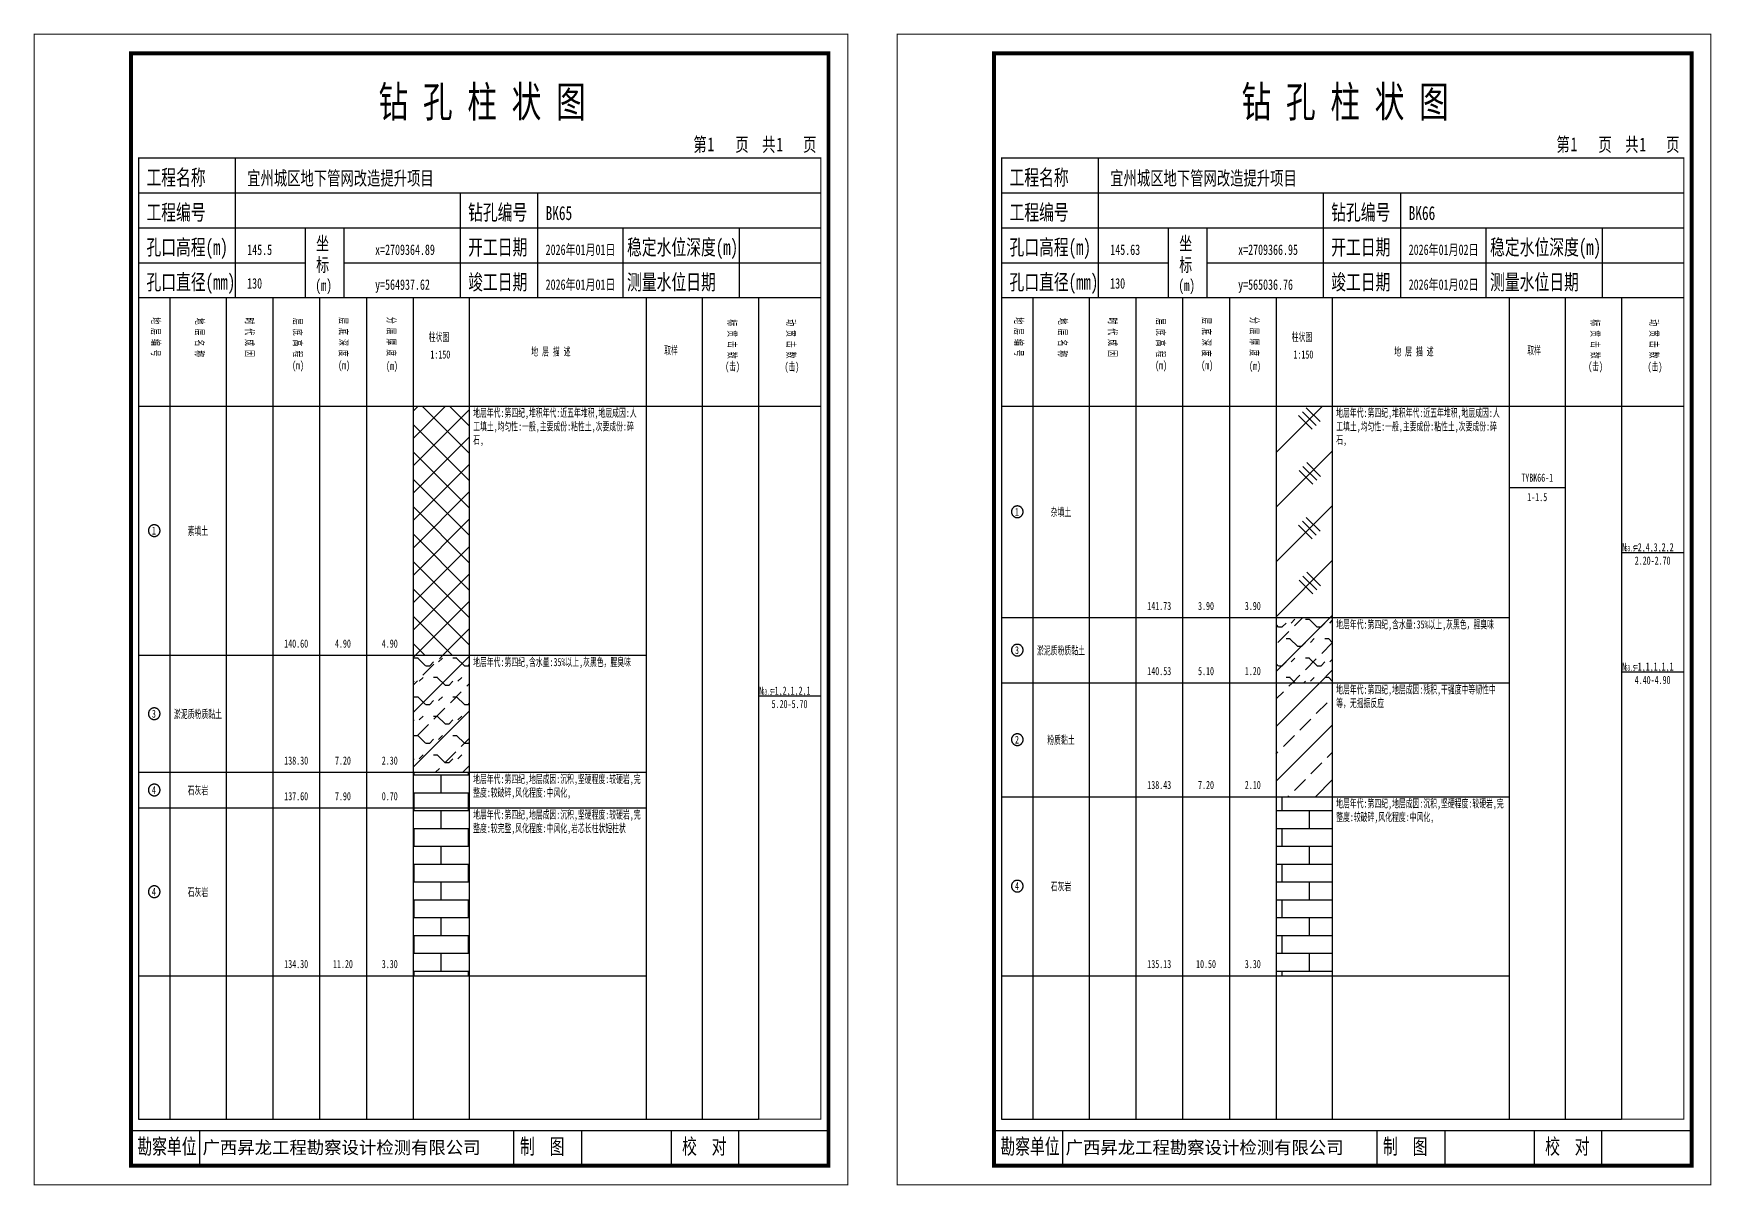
# Model space of a CAD drawing. Header units: millimetres. Extents: x 0 to 2711117, y 0 to 567555.
# Drawn here: x 17814.8 to 18247.7, y -0.1 to 297.1 of the extents above; entities that cross this region are included whole.
import ezdxf
from ezdxf.enums import TextEntityAlignment as Align

# ---------------------------------------------------------------- set-up
doc = ezdxf.new("R2010")
doc.units = ezdxf.units.MM
doc.layers.add('GICAD_POU_TEXTS', color=7, linetype='Continuous')
doc.layers.add('勘察点图例', color=7, linetype='Continuous')
doc.styles.add('HEAD_FONT', font='simfang.ttf', dxfattribs={"width": 0.6})
doc.styles.add('HEAD_FONT2', font='simfang.ttf', dxfattribs={"width": 0.6})
doc.styles.add('HT', font='simhei.ttf')
doc.styles.add('LZ_FONT', font='simfang.ttf', dxfattribs={"width": 0.7, "height": 8})
doc.styles.add('成果图图块', font='simfang.ttf', dxfattribs={"height": 2.5})
doc.styles.add('成果图表体', font='simfang.ttf', dxfattribs={"width": 0.6, "height": 2.1})
pattern_1 = [(45, (0, 0), (-7.071068, 7.071068), []), (45, (7.071, 0), (-7.071068, 7.071068), [4, -2]), (45, (-3, 0), (-4.999245, 4.999245), [1.41, -5.66]), (0, (-2, 1), (5, 5), [1, -9]), (315, (-1, 1), (9.999979, -2.12e-05), [2.828428, -4.24264]), (0, (1, -1), (5, 5), [1, -9]), (45, (2, -1), (-5, 5), [1.414214, -5.656854])]
pattern_2 = [(0, (0, 0), (0, 4.6), []), (90, (0, 0), (-7, 4.6), [4.6, -4.6])]

# ---------------------------------------------------------------- blocks, each defined once
blk = doc.blocks.new('BK65')
for p, q in [((52, 229), (52, 265)), ((27, 256), (203, 256)), ((110, 229), (110, 256)), ((130, 229), (130, 256)), ((27, 247), (203, 247)), ((70, 229), (70, 247)), ((80, 229), (80, 247)), ((152, 229), (152, 247)), ((182, 229), (182, 247)), ((27, 238), (70, 238)), ((80, 238), (203, 238)), ((27, 229), (35.05, 229)), ((35.05, 229), (35.05, 17)), ((35.05, 229), (49.53, 229)), ((49.53, 229), (49.53, 17)), ((49.53, 229), (61.6, 229)), ((61.6, 229), (61.6, 17)), ((61.6, 229), (73.68, 229)), ((73.68, 229), (73.68, 17)), ((73.68, 229), (85.75, 229)), ((85.75, 229), (85.75, 17)), ((85.75, 229), (97.82, 229)), ((97.82, 229), (97.82, 17)), ((97.82, 229), (112.3, 229)), ((112.3, 229), (112.3, 17)), ((112.3, 229), (157.93, 229)), ((157.93, 229), (157.93, 17)), ((157.93, 229), (172.42, 229)), ((172.42, 229), (172.42, 17)), ((172.42, 229), (186.9, 229)), ((186.9, 229), (186.9, 17)), ((186.9, 229), (203, 229)), ((27, 201), (203, 201)), ((27, 17), (35.05, 17)), ((35.05, 17), (49.53, 17)), ((42.74, 4.95), (42.74, 13.95)), ((42.74, 4.95), (42.74, 13.95)), ((49.53, 17), (61.6, 17)), ((61.6, 17), (73.68, 17)), ((73.68, 17), (85.75, 17)), ((85.75, 17), (97.82, 17)), ((97.82, 17), (112.3, 17)), ((112.3, 17), (157.93, 17)), ((123.83, 4.95), (123.83, 13.95)), ((141.38, 4.95), (141.38, 13.95)), ((157.93, 17), (172.42, 17)), ((164.48, 4.95), (164.48, 13.95)), ((172.42, 17), (186.9, 17)), ((181.84, 4.95), (181.84, 13.95)), ((181.84, 4.95), (181.84, 13.95))]:
    blk.add_line(p, q)
for points, const_width in [([(0, 0), (210, 0), (210, 297), (0, 297)], 0.25), ([(25, 5), (205, 5), (205, 292), (25, 292)], 1), ([(27, 265), (203, 265), (203, 17), (27, 17)], 0.3)]:
    blk.add_lwpolyline(points, close=True, dxfattribs=dict(const_width=const_width))
at = {"const_width": 0.3}
for points in [[(27, 229), (203, 229)], [(25, 14), (205, 14)]]:
    blk.add_lwpolyline(points, dxfattribs=at)
at = {"style": 'LZ_FONT', "width": 0.7}
for s, height, p in [('钻 孔 柱 状 图', 8, (88.9, 275.54)), ('第', 3.6, (170.12, 266.7)), ('1', 3.6, (173.78, 266.75)), ('页', 3.6, (180.96, 266.7)), ('共', 3.6, (187.88, 266.7)), ('1', 3.6, (191.54, 266.7)), ('页', 3.6, (198.44, 266.7)), ('工程名称', 4, (29, 258)), ('宜州城区地下管网改造提升项目', 3.6, (55, 258)), ('工程编号', 4, (29, 249)), ('钻孔编号', 4, (112, 249)), ('BK65', 3.6, (132, 249)), ('孔口高程(m)', 4, (29, 240)), ('145.5', 2.7, (55, 240)), ('坐', 3.5, (72.79, 241.24)), ('x=2709364.89', 2.7, (88, 240)), ('开工日期', 4, (112, 240)), ('2026年01月01日', 2.7, (132, 240)), ('稳定水位深度(m)', 4, (153, 240)), ('标', 3.5, (72.79, 235.7)), ('孔口直径(mm)', 4, (29, 231)), ('130', 2.7, (54.98, 231.31)), ('(m) ', 3, (72.59, 230.65)), ('竣工日期', 4, (112, 231)), ('2026年01月01日', 2.7, (132, 231)), ('测量水位日期', 4, (153, 231)), ('y=564937.62', 2.7, (88, 231)), ('勘察单位', 4, (26.65, 7.95)), ('制  图', 4, (125.4, 7.95)), ('校  对', 4, (167.22, 7.95))]:
    blk.add_text(s, height=height, dxfattribs=at).set_placement(p)
at = {"style": 'HT'}
blk.add_text('广西昇龙工程勘察设计检测有限公司', height=3.2865, dxfattribs=at).set_placement((43.48, 8.02))
at = {"char_height": 2.1, "width": 22.806, "attachment_point": 1, "rotation": 270, "style": 'HEAD_FONT'}
for s, insert in [('地 层 编 号', (32.46, 223.92)), ('地 层 名 称', (43.79, 223.76)), ('时 代 成 因', (56.67, 223.83)), ('层 底 高 程', (69.07, 223.71)), ('层 底 深 度', (80.9, 223.91)), ('分 层 厚 度', (93.26, 224.01)), ('标 贯 击 数', (181.21, 223.37)), ('动 贯 击 数', (196.38, 223.43))]:
    blk.add_mtext(s, dxfattribs=dict(at, insert=insert))
at = {"char_height": 2.1, "attachment_point": 1}
for s, insert, width, style in [('柱状图', (101.82, 219.87), 7.855, 'HEAD_FONT2'), ('取样', (162.58, 216.44), 7.855, 'HEAD_FONT2'), ('(m)', (66.58, 212.56), 4.7944, 'HEAD_FONT'), ('(m)', (78.47, 212.61), 4.7944, 'HEAD_FONT'), ('(m)', (90.81, 212.43), 4.7944, 'HEAD_FONT'), ('1:150', (102.26, 215.36), 6.9223, 'HEAD_FONT2'), ('地 层 描 述', (128.29, 216.11), 22.0781, 'HEAD_FONT2'), ('(击)', (178.33, 212.31), 7.855, 'HEAD_FONT2'), ('(击)', (193.64, 212.22), 7.855, 'HEAD_FONT2')]:
    blk.add_mtext(s, dxfattribs=dict(at, insert=insert, width=width, style=style))
blk = doc.blocks.new('BK65_0')
at = {"color": 7}
blk.add_polyline3d([(-1.5, 0.02, 0), (-1.5, -0.06, 0), (-1.49, -0.13, 0), (-1.48, -0.2, 0), (-1.47, -0.28, 0), (-1.46, -0.35, 0), (-1.44, -0.42, 0), (-1.41, -0.49, 0), (-1.39, -0.56, 0), (-1.36, -0.63, 0), (-1.32, -0.69, 0), (-1.29, -0.76, 0), (-1.25, -0.82, 0), (-1.2, -0.88, 0), (-1.16, -0.94, 0), (-1.11, -0.99, 0), (-1.06, -1.04, 0), (-1.01, -1.1, 0), (-0.95, -1.14, 0), (-0.89, -1.19, 0), (-0.83, -1.23, 0), (-0.77, -1.27, 0), (-0.71, -1.31, 0), (-0.64, -1.34, 0), (-0.57, -1.37, 0), (-0.51, -1.4, 0), (-0.44, -1.42, 0), (-0.36, -1.44, 0), (-0.29, -1.46, 0), (-0.22, -1.47, 0), (-0.15, -1.48, 0), (-0.07, -1.48, 0), (0, -1.48, 0), (0.07, -1.48, 0), (0.15, -1.48, 0), (0.22, -1.47, 0), (0.29, -1.46, 0), (0.36, -1.44, 0), (0.44, -1.42, 0), (0.51, -1.4, 0), (0.57, -1.37, 0), (0.64, -1.34, 0), (0.71, -1.31, 0), (0.77, -1.27, 0), (0.83, -1.23, 0), (0.89, -1.19, 0), (0.95, -1.14, 0), (1.01, -1.1, 0), (1.06, -1.04, 0), (1.11, -0.99, 0), (1.16, -0.94, 0), (1.2, -0.88, 0), (1.25, -0.82, 0), (1.29, -0.76, 0), (1.32, -0.69, 0), (1.36, -0.63, 0), (1.39, -0.56, 0), (1.41, -0.49, 0), (1.44, -0.42, 0), (1.46, -0.35, 0), (1.47, -0.28, 0), (1.48, -0.2, 0), (1.49, -0.13, 0), (1.5, -0.06, 0), (1.5, 0.02, 0), (1.5, 0.09, 0), (1.49, 0.16, 0), (1.48, 0.24, 0), (1.47, 0.31, 0), (1.46, 0.38, 0), (1.44, 0.45, 0), (1.41, 0.52, 0), (1.39, 0.59, 0), (1.36, 0.66, 0), (1.32, 0.72, 0), (1.29, 0.79, 0), (1.25, 0.85, 0), (1.2, 0.91, 0), (1.16, 0.97, 0), (1.11, 1.02, 0), (1.06, 1.08, 0), (1.01, 1.13, 0), (0.95, 1.18, 0), (0.89, 1.22, 0), (0.83, 1.26, 0), (0.77, 1.3, 0), (0.71, 1.34, 0), (0.64, 1.37, 0), (0.57, 1.4, 0), (0.51, 1.43, 0), (0.44, 1.45, 0), (0.36, 1.47, 0), (0.29, 1.49, 0), (0.22, 1.5, 0), (0.15, 1.51, 0), (0.07, 1.51, 0), (0, 1.52, 0), (-0.07, 1.51, 0), (-0.15, 1.51, 0), (-0.22, 1.5, 0), (-0.29, 1.49, 0), (-0.36, 1.47, 0), (-0.44, 1.45, 0), (-0.51, 1.43, 0), (-0.57, 1.4, 0), (-0.64, 1.37, 0), (-0.71, 1.34, 0), (-0.77, 1.3, 0), (-0.83, 1.26, 0), (-0.89, 1.22, 0), (-0.95, 1.18, 0), (-1.01, 1.13, 0), (-1.06, 1.08, 0), (-1.11, 1.02, 0), (-1.16, 0.97, 0), (-1.2, 0.91, 0), (-1.25, 0.85, 0), (-1.29, 0.79, 0), (-1.32, 0.72, 0), (-1.36, 0.66, 0), (-1.39, 0.59, 0), (-1.41, 0.52, 0), (-1.44, 0.45, 0), (-1.46, 0.38, 0), (-1.47, 0.31, 0), (-1.48, 0.24, 0), (-1.49, 0.16, 0), (-1.5, 0.09, 0), (-1.5, 0.02, 0)], dxfattribs=at)
at = {"layer": 'GICAD_POU_TEXTS', "color": 7, "style": '成果图图块', "width": 0.7}
blk.add_text('1', height=2, dxfattribs=at).set_placement((-0.09, -0.99), align=Align.CENTER)
blk = doc.blocks.new('BK65_1')
at = {"color": 7}
blk.add_polyline3d([(-1.5, 0.02, 0), (-1.5, -0.06, 0), (-1.49, -0.13, 0), (-1.48, -0.2, 0), (-1.47, -0.28, 0), (-1.46, -0.35, 0), (-1.44, -0.42, 0), (-1.41, -0.49, 0), (-1.39, -0.56, 0), (-1.36, -0.63, 0), (-1.32, -0.69, 0), (-1.29, -0.76, 0), (-1.25, -0.82, 0), (-1.2, -0.88, 0), (-1.16, -0.94, 0), (-1.11, -0.99, 0), (-1.06, -1.04, 0), (-1.01, -1.1, 0), (-0.95, -1.14, 0), (-0.89, -1.19, 0), (-0.83, -1.23, 0), (-0.77, -1.27, 0), (-0.71, -1.31, 0), (-0.64, -1.34, 0), (-0.57, -1.37, 0), (-0.51, -1.4, 0), (-0.44, -1.42, 0), (-0.36, -1.44, 0), (-0.29, -1.46, 0), (-0.22, -1.47, 0), (-0.15, -1.48, 0), (-0.07, -1.48, 0), (0, -1.48, 0), (0.07, -1.48, 0), (0.15, -1.48, 0), (0.22, -1.47, 0), (0.29, -1.46, 0), (0.36, -1.44, 0), (0.44, -1.42, 0), (0.51, -1.4, 0), (0.57, -1.37, 0), (0.64, -1.34, 0), (0.71, -1.31, 0), (0.77, -1.27, 0), (0.83, -1.23, 0), (0.89, -1.19, 0), (0.95, -1.14, 0), (1.01, -1.1, 0), (1.06, -1.04, 0), (1.11, -0.99, 0), (1.16, -0.94, 0), (1.2, -0.88, 0), (1.25, -0.82, 0), (1.29, -0.76, 0), (1.32, -0.69, 0), (1.36, -0.63, 0), (1.39, -0.56, 0), (1.41, -0.49, 0), (1.44, -0.42, 0), (1.46, -0.35, 0), (1.47, -0.28, 0), (1.48, -0.2, 0), (1.49, -0.13, 0), (1.5, -0.06, 0), (1.5, 0.02, 0), (1.5, 0.09, 0), (1.49, 0.16, 0), (1.48, 0.24, 0), (1.47, 0.31, 0), (1.46, 0.38, 0), (1.44, 0.45, 0), (1.41, 0.52, 0), (1.39, 0.59, 0), (1.36, 0.66, 0), (1.32, 0.72, 0), (1.29, 0.79, 0), (1.25, 0.85, 0), (1.2, 0.91, 0), (1.16, 0.97, 0), (1.11, 1.02, 0), (1.06, 1.08, 0), (1.01, 1.13, 0), (0.95, 1.18, 0), (0.89, 1.22, 0), (0.83, 1.26, 0), (0.77, 1.3, 0), (0.71, 1.34, 0), (0.64, 1.37, 0), (0.57, 1.4, 0), (0.51, 1.43, 0), (0.44, 1.45, 0), (0.36, 1.47, 0), (0.29, 1.49, 0), (0.22, 1.5, 0), (0.15, 1.51, 0), (0.07, 1.51, 0), (0, 1.52, 0), (-0.07, 1.51, 0), (-0.15, 1.51, 0), (-0.22, 1.5, 0), (-0.29, 1.49, 0), (-0.36, 1.47, 0), (-0.44, 1.45, 0), (-0.51, 1.43, 0), (-0.57, 1.4, 0), (-0.64, 1.37, 0), (-0.71, 1.34, 0), (-0.77, 1.3, 0), (-0.83, 1.26, 0), (-0.89, 1.22, 0), (-0.95, 1.18, 0), (-1.01, 1.13, 0), (-1.06, 1.08, 0), (-1.11, 1.02, 0), (-1.16, 0.97, 0), (-1.2, 0.91, 0), (-1.25, 0.85, 0), (-1.29, 0.79, 0), (-1.32, 0.72, 0), (-1.36, 0.66, 0), (-1.39, 0.59, 0), (-1.41, 0.52, 0), (-1.44, 0.45, 0), (-1.46, 0.38, 0), (-1.47, 0.31, 0), (-1.48, 0.24, 0), (-1.49, 0.16, 0), (-1.5, 0.09, 0), (-1.5, 0.02, 0)], dxfattribs=at)
at = {"layer": 'GICAD_POU_TEXTS', "color": 7, "style": '成果图图块', "width": 0.7}
blk.add_text('3', height=2, dxfattribs=at).set_placement((-0.09, -0.99), align=Align.CENTER)
blk = doc.blocks.new('BK65_2')
at = {"color": 7}
blk.add_polyline3d([(-1.5, 0.02, 0), (-1.5, -0.06, 0), (-1.49, -0.13, 0), (-1.48, -0.2, 0), (-1.47, -0.28, 0), (-1.46, -0.35, 0), (-1.44, -0.42, 0), (-1.41, -0.49, 0), (-1.39, -0.56, 0), (-1.36, -0.63, 0), (-1.32, -0.69, 0), (-1.29, -0.76, 0), (-1.25, -0.82, 0), (-1.2, -0.88, 0), (-1.16, -0.94, 0), (-1.11, -0.99, 0), (-1.06, -1.04, 0), (-1.01, -1.1, 0), (-0.95, -1.14, 0), (-0.89, -1.19, 0), (-0.83, -1.23, 0), (-0.77, -1.27, 0), (-0.71, -1.31, 0), (-0.64, -1.34, 0), (-0.57, -1.37, 0), (-0.51, -1.4, 0), (-0.44, -1.42, 0), (-0.36, -1.44, 0), (-0.29, -1.46, 0), (-0.22, -1.47, 0), (-0.15, -1.48, 0), (-0.07, -1.48, 0), (0, -1.48, 0), (0.07, -1.48, 0), (0.15, -1.48, 0), (0.22, -1.47, 0), (0.29, -1.46, 0), (0.36, -1.44, 0), (0.44, -1.42, 0), (0.51, -1.4, 0), (0.57, -1.37, 0), (0.64, -1.34, 0), (0.71, -1.31, 0), (0.77, -1.27, 0), (0.83, -1.23, 0), (0.89, -1.19, 0), (0.95, -1.14, 0), (1.01, -1.1, 0), (1.06, -1.04, 0), (1.11, -0.99, 0), (1.16, -0.94, 0), (1.2, -0.88, 0), (1.25, -0.82, 0), (1.29, -0.76, 0), (1.32, -0.69, 0), (1.36, -0.63, 0), (1.39, -0.56, 0), (1.41, -0.49, 0), (1.44, -0.42, 0), (1.46, -0.35, 0), (1.47, -0.28, 0), (1.48, -0.2, 0), (1.49, -0.13, 0), (1.5, -0.06, 0), (1.5, 0.02, 0), (1.5, 0.09, 0), (1.49, 0.16, 0), (1.48, 0.24, 0), (1.47, 0.31, 0), (1.46, 0.38, 0), (1.44, 0.45, 0), (1.41, 0.52, 0), (1.39, 0.59, 0), (1.36, 0.66, 0), (1.32, 0.72, 0), (1.29, 0.79, 0), (1.25, 0.85, 0), (1.2, 0.91, 0), (1.16, 0.97, 0), (1.11, 1.02, 0), (1.06, 1.08, 0), (1.01, 1.13, 0), (0.95, 1.18, 0), (0.89, 1.22, 0), (0.83, 1.26, 0), (0.77, 1.3, 0), (0.71, 1.34, 0), (0.64, 1.37, 0), (0.57, 1.4, 0), (0.51, 1.43, 0), (0.44, 1.45, 0), (0.36, 1.47, 0), (0.29, 1.49, 0), (0.22, 1.5, 0), (0.15, 1.51, 0), (0.07, 1.51, 0), (0, 1.52, 0), (-0.07, 1.51, 0), (-0.15, 1.51, 0), (-0.22, 1.5, 0), (-0.29, 1.49, 0), (-0.36, 1.47, 0), (-0.44, 1.45, 0), (-0.51, 1.43, 0), (-0.57, 1.4, 0), (-0.64, 1.37, 0), (-0.71, 1.34, 0), (-0.77, 1.3, 0), (-0.83, 1.26, 0), (-0.89, 1.22, 0), (-0.95, 1.18, 0), (-1.01, 1.13, 0), (-1.06, 1.08, 0), (-1.11, 1.02, 0), (-1.16, 0.97, 0), (-1.2, 0.91, 0), (-1.25, 0.85, 0), (-1.29, 0.79, 0), (-1.32, 0.72, 0), (-1.36, 0.66, 0), (-1.39, 0.59, 0), (-1.41, 0.52, 0), (-1.44, 0.45, 0), (-1.46, 0.38, 0), (-1.47, 0.31, 0), (-1.48, 0.24, 0), (-1.49, 0.16, 0), (-1.5, 0.09, 0), (-1.5, 0.02, 0)], dxfattribs=at)
at = {"layer": 'GICAD_POU_TEXTS', "color": 7, "style": '成果图图块', "width": 0.7}
blk.add_text('4', height=2, dxfattribs=at).set_placement((-0.09, -0.99), align=Align.CENTER)
blk = doc.blocks.new('BK65_3')
at = {"color": 7}
blk.add_polyline3d([(-1.5, 0.02, 0), (-1.5, -0.06, 0), (-1.49, -0.13, 0), (-1.48, -0.2, 0), (-1.47, -0.28, 0), (-1.46, -0.35, 0), (-1.44, -0.42, 0), (-1.41, -0.49, 0), (-1.39, -0.56, 0), (-1.36, -0.63, 0), (-1.32, -0.69, 0), (-1.29, -0.76, 0), (-1.25, -0.82, 0), (-1.2, -0.88, 0), (-1.16, -0.94, 0), (-1.11, -0.99, 0), (-1.06, -1.04, 0), (-1.01, -1.1, 0), (-0.95, -1.14, 0), (-0.89, -1.19, 0), (-0.83, -1.23, 0), (-0.77, -1.27, 0), (-0.71, -1.31, 0), (-0.64, -1.34, 0), (-0.57, -1.37, 0), (-0.51, -1.4, 0), (-0.44, -1.42, 0), (-0.36, -1.44, 0), (-0.29, -1.46, 0), (-0.22, -1.47, 0), (-0.15, -1.48, 0), (-0.07, -1.48, 0), (0, -1.48, 0), (0.07, -1.48, 0), (0.15, -1.48, 0), (0.22, -1.47, 0), (0.29, -1.46, 0), (0.36, -1.44, 0), (0.44, -1.42, 0), (0.51, -1.4, 0), (0.57, -1.37, 0), (0.64, -1.34, 0), (0.71, -1.31, 0), (0.77, -1.27, 0), (0.83, -1.23, 0), (0.89, -1.19, 0), (0.95, -1.14, 0), (1.01, -1.1, 0), (1.06, -1.04, 0), (1.11, -0.99, 0), (1.16, -0.94, 0), (1.2, -0.88, 0), (1.25, -0.82, 0), (1.29, -0.76, 0), (1.32, -0.69, 0), (1.36, -0.63, 0), (1.39, -0.56, 0), (1.41, -0.49, 0), (1.44, -0.42, 0), (1.46, -0.35, 0), (1.47, -0.28, 0), (1.48, -0.2, 0), (1.49, -0.13, 0), (1.5, -0.06, 0), (1.5, 0.02, 0), (1.5, 0.09, 0), (1.49, 0.16, 0), (1.48, 0.24, 0), (1.47, 0.31, 0), (1.46, 0.38, 0), (1.44, 0.45, 0), (1.41, 0.52, 0), (1.39, 0.59, 0), (1.36, 0.66, 0), (1.32, 0.72, 0), (1.29, 0.79, 0), (1.25, 0.85, 0), (1.2, 0.91, 0), (1.16, 0.97, 0), (1.11, 1.02, 0), (1.06, 1.08, 0), (1.01, 1.13, 0), (0.95, 1.18, 0), (0.89, 1.22, 0), (0.83, 1.26, 0), (0.77, 1.3, 0), (0.71, 1.34, 0), (0.64, 1.37, 0), (0.57, 1.4, 0), (0.51, 1.43, 0), (0.44, 1.45, 0), (0.36, 1.47, 0), (0.29, 1.49, 0), (0.22, 1.5, 0), (0.15, 1.51, 0), (0.07, 1.51, 0), (0, 1.52, 0), (-0.07, 1.51, 0), (-0.15, 1.51, 0), (-0.22, 1.5, 0), (-0.29, 1.49, 0), (-0.36, 1.47, 0), (-0.44, 1.45, 0), (-0.51, 1.43, 0), (-0.57, 1.4, 0), (-0.64, 1.37, 0), (-0.71, 1.34, 0), (-0.77, 1.3, 0), (-0.83, 1.26, 0), (-0.89, 1.22, 0), (-0.95, 1.18, 0), (-1.01, 1.13, 0), (-1.06, 1.08, 0), (-1.11, 1.02, 0), (-1.16, 0.97, 0), (-1.2, 0.91, 0), (-1.25, 0.85, 0), (-1.29, 0.79, 0), (-1.32, 0.72, 0), (-1.36, 0.66, 0), (-1.39, 0.59, 0), (-1.41, 0.52, 0), (-1.44, 0.45, 0), (-1.46, 0.38, 0), (-1.47, 0.31, 0), (-1.48, 0.24, 0), (-1.49, 0.16, 0), (-1.5, 0.09, 0), (-1.5, 0.02, 0)], dxfattribs=at)
at = {"layer": 'GICAD_POU_TEXTS', "color": 7, "style": '成果图图块', "width": 0.7}
blk.add_text('4', height=2, dxfattribs=at).set_placement((-0.09, -0.99), align=Align.CENTER)
blk = doc.blocks.new('BK66')
for p, q in [((52, 229), (52, 265)), ((27, 256), (203, 256)), ((110, 229), (110, 256)), ((130, 229), (130, 256)), ((27, 247), (203, 247)), ((70, 229), (70, 247)), ((80, 229), (80, 247)), ((152, 229), (152, 247)), ((182, 229), (182, 247)), ((27, 238), (70, 238)), ((80, 238), (203, 238)), ((27, 229), (35.05, 229)), ((35.05, 229), (35.05, 17)), ((35.05, 229), (49.53, 229)), ((49.53, 229), (49.53, 17)), ((49.53, 229), (61.6, 229)), ((61.6, 229), (61.6, 17)), ((61.6, 229), (73.68, 229)), ((73.68, 229), (73.68, 17)), ((73.68, 229), (85.75, 229)), ((85.75, 229), (85.75, 17)), ((85.75, 229), (97.82, 229)), ((97.82, 229), (97.82, 17)), ((97.82, 229), (112.3, 229)), ((112.3, 229), (112.3, 17)), ((112.3, 229), (157.93, 229)), ((157.93, 229), (157.93, 17)), ((157.93, 229), (172.42, 229)), ((172.42, 229), (172.42, 17)), ((172.42, 229), (186.9, 229)), ((186.9, 229), (186.9, 17)), ((186.9, 229), (203, 229)), ((27, 201), (203, 201)), ((27, 17), (35.05, 17)), ((35.05, 17), (49.53, 17)), ((42.74, 4.95), (42.74, 13.95)), ((42.74, 4.95), (42.74, 13.95)), ((49.53, 17), (61.6, 17)), ((61.6, 17), (73.68, 17)), ((73.68, 17), (85.75, 17)), ((85.75, 17), (97.82, 17)), ((97.82, 17), (112.3, 17)), ((112.3, 17), (157.93, 17)), ((123.83, 4.95), (123.83, 13.95)), ((141.38, 4.95), (141.38, 13.95)), ((157.93, 17), (172.42, 17)), ((164.48, 4.95), (164.48, 13.95)), ((172.42, 17), (186.9, 17)), ((181.84, 4.95), (181.84, 13.95)), ((181.84, 4.95), (181.84, 13.95))]:
    blk.add_line(p, q)
for points, const_width in [([(0, 0), (210, 0), (210, 297), (0, 297)], 0.25), ([(25, 5), (205, 5), (205, 292), (25, 292)], 1), ([(27, 265), (203, 265), (203, 17), (27, 17)], 0.3)]:
    blk.add_lwpolyline(points, close=True, dxfattribs=dict(const_width=const_width))
at = {"const_width": 0.3}
for points in [[(27, 229), (203, 229)], [(25, 14), (205, 14)]]:
    blk.add_lwpolyline(points, dxfattribs=at)
at = {"style": 'LZ_FONT', "width": 0.7}
for s, height, p in [('钻 孔 柱 状 图', 8, (88.9, 275.54)), ('第', 3.6, (170.12, 266.7)), ('1', 3.6, (173.78, 266.75)), ('页', 3.6, (180.96, 266.7)), ('共', 3.6, (187.88, 266.7)), ('1', 3.6, (191.54, 266.7)), ('页', 3.6, (198.44, 266.7)), ('工程名称', 4, (29, 258)), ('宜州城区地下管网改造提升项目', 3.6, (55, 258)), ('工程编号', 4, (29, 249)), ('钻孔编号', 4, (112, 249)), ('BK66', 3.6, (132, 249)), ('孔口高程(m)', 4, (29, 240)), ('145.63', 2.7, (55, 240)), ('坐', 3.5, (72.79, 241.24)), ('x=2709366.95', 2.7, (88, 240)), ('开工日期', 4, (112, 240)), ('2026年01月02日', 2.7, (132, 240)), ('稳定水位深度(m)', 4, (153, 240)), ('标', 3.5, (72.79, 235.7)), ('孔口直径(mm)', 4, (29, 231)), ('130', 2.7, (54.98, 231.31)), ('(m) ', 3, (72.59, 230.65)), ('竣工日期', 4, (112, 231)), ('2026年01月02日', 2.7, (132, 231)), ('测量水位日期', 4, (153, 231)), ('y=565036.76', 2.7, (88, 231)), ('勘察单位', 4, (26.65, 7.95)), ('制  图', 4, (125.4, 7.95)), ('校  对', 4, (167.22, 7.95))]:
    blk.add_text(s, height=height, dxfattribs=at).set_placement(p)
at = {"style": 'HT'}
blk.add_text('广西昇龙工程勘察设计检测有限公司', height=3.2865, dxfattribs=at).set_placement((43.48, 8.02))
at = {"char_height": 2.1, "width": 22.806, "attachment_point": 1, "rotation": 270, "style": 'HEAD_FONT'}
for s, insert in [('地 层 编 号', (32.46, 223.92)), ('地 层 名 称', (43.79, 223.76)), ('时 代 成 因', (56.67, 223.83)), ('层 底 高 程', (69.07, 223.71)), ('层 底 深 度', (80.9, 223.91)), ('分 层 厚 度', (93.26, 224.01)), ('标 贯 击 数', (181.21, 223.37)), ('动 贯 击 数', (196.38, 223.43))]:
    blk.add_mtext(s, dxfattribs=dict(at, insert=insert))
at = {"char_height": 2.1, "attachment_point": 1}
for s, insert, width, style in [('柱状图', (101.82, 219.87), 7.855, 'HEAD_FONT2'), ('取样', (162.58, 216.44), 7.855, 'HEAD_FONT2'), ('(m)', (66.58, 212.56), 4.7944, 'HEAD_FONT'), ('(m)', (78.47, 212.61), 4.7944, 'HEAD_FONT'), ('(m)', (90.81, 212.43), 4.7944, 'HEAD_FONT'), ('1:150', (102.26, 215.36), 6.9223, 'HEAD_FONT2'), ('地 层 描 述', (128.29, 216.11), 22.0781, 'HEAD_FONT2'), ('(击)', (178.33, 212.31), 7.855, 'HEAD_FONT2'), ('(击)', (193.64, 212.22), 7.855, 'HEAD_FONT2')]:
    blk.add_mtext(s, dxfattribs=dict(at, insert=insert, width=width, style=style))
blk = doc.blocks.new('BK66_0')
at = {"color": 7}
blk.add_polyline3d([(-1.5, 0.02, 0), (-1.5, -0.06, 0), (-1.49, -0.13, 0), (-1.48, -0.2, 0), (-1.47, -0.28, 0), (-1.46, -0.35, 0), (-1.44, -0.42, 0), (-1.41, -0.49, 0), (-1.39, -0.56, 0), (-1.36, -0.63, 0), (-1.32, -0.69, 0), (-1.29, -0.76, 0), (-1.25, -0.82, 0), (-1.2, -0.88, 0), (-1.16, -0.94, 0), (-1.11, -0.99, 0), (-1.06, -1.04, 0), (-1.01, -1.1, 0), (-0.95, -1.14, 0), (-0.89, -1.19, 0), (-0.83, -1.23, 0), (-0.77, -1.27, 0), (-0.71, -1.31, 0), (-0.64, -1.34, 0), (-0.57, -1.37, 0), (-0.51, -1.4, 0), (-0.44, -1.42, 0), (-0.36, -1.44, 0), (-0.29, -1.46, 0), (-0.22, -1.47, 0), (-0.15, -1.48, 0), (-0.07, -1.48, 0), (0, -1.48, 0), (0.07, -1.48, 0), (0.15, -1.48, 0), (0.22, -1.47, 0), (0.29, -1.46, 0), (0.36, -1.44, 0), (0.44, -1.42, 0), (0.51, -1.4, 0), (0.57, -1.37, 0), (0.64, -1.34, 0), (0.71, -1.31, 0), (0.77, -1.27, 0), (0.83, -1.23, 0), (0.89, -1.19, 0), (0.95, -1.14, 0), (1.01, -1.1, 0), (1.06, -1.04, 0), (1.11, -0.99, 0), (1.16, -0.94, 0), (1.2, -0.88, 0), (1.25, -0.82, 0), (1.29, -0.76, 0), (1.32, -0.69, 0), (1.36, -0.63, 0), (1.39, -0.56, 0), (1.41, -0.49, 0), (1.44, -0.42, 0), (1.46, -0.35, 0), (1.47, -0.28, 0), (1.48, -0.2, 0), (1.49, -0.13, 0), (1.5, -0.06, 0), (1.5, 0.02, 0), (1.5, 0.09, 0), (1.49, 0.16, 0), (1.48, 0.24, 0), (1.47, 0.31, 0), (1.46, 0.38, 0), (1.44, 0.45, 0), (1.41, 0.52, 0), (1.39, 0.59, 0), (1.36, 0.66, 0), (1.32, 0.72, 0), (1.29, 0.79, 0), (1.25, 0.85, 0), (1.2, 0.91, 0), (1.16, 0.97, 0), (1.11, 1.02, 0), (1.06, 1.08, 0), (1.01, 1.13, 0), (0.95, 1.18, 0), (0.89, 1.22, 0), (0.83, 1.26, 0), (0.77, 1.3, 0), (0.71, 1.34, 0), (0.64, 1.37, 0), (0.57, 1.4, 0), (0.51, 1.43, 0), (0.44, 1.45, 0), (0.36, 1.47, 0), (0.29, 1.49, 0), (0.22, 1.5, 0), (0.15, 1.51, 0), (0.07, 1.51, 0), (0, 1.52, 0), (-0.07, 1.51, 0), (-0.15, 1.51, 0), (-0.22, 1.5, 0), (-0.29, 1.49, 0), (-0.36, 1.47, 0), (-0.44, 1.45, 0), (-0.51, 1.43, 0), (-0.57, 1.4, 0), (-0.64, 1.37, 0), (-0.71, 1.34, 0), (-0.77, 1.3, 0), (-0.83, 1.26, 0), (-0.89, 1.22, 0), (-0.95, 1.18, 0), (-1.01, 1.13, 0), (-1.06, 1.08, 0), (-1.11, 1.02, 0), (-1.16, 0.97, 0), (-1.2, 0.91, 0), (-1.25, 0.85, 0), (-1.29, 0.79, 0), (-1.32, 0.72, 0), (-1.36, 0.66, 0), (-1.39, 0.59, 0), (-1.41, 0.52, 0), (-1.44, 0.45, 0), (-1.46, 0.38, 0), (-1.47, 0.31, 0), (-1.48, 0.24, 0), (-1.49, 0.16, 0), (-1.5, 0.09, 0), (-1.5, 0.02, 0)], dxfattribs=at)
at = {"layer": 'GICAD_POU_TEXTS', "color": 7, "style": '成果图图块', "width": 0.7}
blk.add_text('1', height=2, dxfattribs=at).set_placement((-0.09, -0.99), align=Align.CENTER)
blk = doc.blocks.new('BK66_1')
at = {"color": 7}
blk.add_polyline3d([(-1.5, 0.02, 0), (-1.5, -0.06, 0), (-1.49, -0.13, 0), (-1.48, -0.2, 0), (-1.47, -0.28, 0), (-1.46, -0.35, 0), (-1.44, -0.42, 0), (-1.41, -0.49, 0), (-1.39, -0.56, 0), (-1.36, -0.63, 0), (-1.32, -0.69, 0), (-1.29, -0.76, 0), (-1.25, -0.82, 0), (-1.2, -0.88, 0), (-1.16, -0.94, 0), (-1.11, -0.99, 0), (-1.06, -1.04, 0), (-1.01, -1.1, 0), (-0.95, -1.14, 0), (-0.89, -1.19, 0), (-0.83, -1.23, 0), (-0.77, -1.27, 0), (-0.71, -1.31, 0), (-0.64, -1.34, 0), (-0.57, -1.37, 0), (-0.51, -1.4, 0), (-0.44, -1.42, 0), (-0.36, -1.44, 0), (-0.29, -1.46, 0), (-0.22, -1.47, 0), (-0.15, -1.48, 0), (-0.07, -1.48, 0), (0, -1.48, 0), (0.07, -1.48, 0), (0.15, -1.48, 0), (0.22, -1.47, 0), (0.29, -1.46, 0), (0.36, -1.44, 0), (0.44, -1.42, 0), (0.51, -1.4, 0), (0.57, -1.37, 0), (0.64, -1.34, 0), (0.71, -1.31, 0), (0.77, -1.27, 0), (0.83, -1.23, 0), (0.89, -1.19, 0), (0.95, -1.14, 0), (1.01, -1.1, 0), (1.06, -1.04, 0), (1.11, -0.99, 0), (1.16, -0.94, 0), (1.2, -0.88, 0), (1.25, -0.82, 0), (1.29, -0.76, 0), (1.32, -0.69, 0), (1.36, -0.63, 0), (1.39, -0.56, 0), (1.41, -0.49, 0), (1.44, -0.42, 0), (1.46, -0.35, 0), (1.47, -0.28, 0), (1.48, -0.2, 0), (1.49, -0.13, 0), (1.5, -0.06, 0), (1.5, 0.02, 0), (1.5, 0.09, 0), (1.49, 0.16, 0), (1.48, 0.24, 0), (1.47, 0.31, 0), (1.46, 0.38, 0), (1.44, 0.45, 0), (1.41, 0.52, 0), (1.39, 0.59, 0), (1.36, 0.66, 0), (1.32, 0.72, 0), (1.29, 0.79, 0), (1.25, 0.85, 0), (1.2, 0.91, 0), (1.16, 0.97, 0), (1.11, 1.02, 0), (1.06, 1.08, 0), (1.01, 1.13, 0), (0.95, 1.18, 0), (0.89, 1.22, 0), (0.83, 1.26, 0), (0.77, 1.3, 0), (0.71, 1.34, 0), (0.64, 1.37, 0), (0.57, 1.4, 0), (0.51, 1.43, 0), (0.44, 1.45, 0), (0.36, 1.47, 0), (0.29, 1.49, 0), (0.22, 1.5, 0), (0.15, 1.51, 0), (0.07, 1.51, 0), (0, 1.52, 0), (-0.07, 1.51, 0), (-0.15, 1.51, 0), (-0.22, 1.5, 0), (-0.29, 1.49, 0), (-0.36, 1.47, 0), (-0.44, 1.45, 0), (-0.51, 1.43, 0), (-0.57, 1.4, 0), (-0.64, 1.37, 0), (-0.71, 1.34, 0), (-0.77, 1.3, 0), (-0.83, 1.26, 0), (-0.89, 1.22, 0), (-0.95, 1.18, 0), (-1.01, 1.13, 0), (-1.06, 1.08, 0), (-1.11, 1.02, 0), (-1.16, 0.97, 0), (-1.2, 0.91, 0), (-1.25, 0.85, 0), (-1.29, 0.79, 0), (-1.32, 0.72, 0), (-1.36, 0.66, 0), (-1.39, 0.59, 0), (-1.41, 0.52, 0), (-1.44, 0.45, 0), (-1.46, 0.38, 0), (-1.47, 0.31, 0), (-1.48, 0.24, 0), (-1.49, 0.16, 0), (-1.5, 0.09, 0), (-1.5, 0.02, 0)], dxfattribs=at)
at = {"layer": 'GICAD_POU_TEXTS', "color": 7, "style": '成果图图块', "width": 0.7}
blk.add_text('3', height=2, dxfattribs=at).set_placement((-0.09, -0.99), align=Align.CENTER)
blk = doc.blocks.new('BK66_2')
at = {"color": 7}
blk.add_polyline3d([(-1.5, 0.02, 0), (-1.5, -0.06, 0), (-1.49, -0.13, 0), (-1.48, -0.2, 0), (-1.47, -0.28, 0), (-1.46, -0.35, 0), (-1.44, -0.42, 0), (-1.41, -0.49, 0), (-1.39, -0.56, 0), (-1.36, -0.63, 0), (-1.32, -0.69, 0), (-1.29, -0.76, 0), (-1.25, -0.82, 0), (-1.2, -0.88, 0), (-1.16, -0.94, 0), (-1.11, -0.99, 0), (-1.06, -1.04, 0), (-1.01, -1.1, 0), (-0.95, -1.14, 0), (-0.89, -1.19, 0), (-0.83, -1.23, 0), (-0.77, -1.27, 0), (-0.71, -1.31, 0), (-0.64, -1.34, 0), (-0.57, -1.37, 0), (-0.51, -1.4, 0), (-0.44, -1.42, 0), (-0.36, -1.44, 0), (-0.29, -1.46, 0), (-0.22, -1.47, 0), (-0.15, -1.48, 0), (-0.07, -1.48, 0), (0, -1.48, 0), (0.07, -1.48, 0), (0.15, -1.48, 0), (0.22, -1.47, 0), (0.29, -1.46, 0), (0.36, -1.44, 0), (0.44, -1.42, 0), (0.51, -1.4, 0), (0.57, -1.37, 0), (0.64, -1.34, 0), (0.71, -1.31, 0), (0.77, -1.27, 0), (0.83, -1.23, 0), (0.89, -1.19, 0), (0.95, -1.14, 0), (1.01, -1.1, 0), (1.06, -1.04, 0), (1.11, -0.99, 0), (1.16, -0.94, 0), (1.2, -0.88, 0), (1.25, -0.82, 0), (1.29, -0.76, 0), (1.32, -0.69, 0), (1.36, -0.63, 0), (1.39, -0.56, 0), (1.41, -0.49, 0), (1.44, -0.42, 0), (1.46, -0.35, 0), (1.47, -0.28, 0), (1.48, -0.2, 0), (1.49, -0.13, 0), (1.5, -0.06, 0), (1.5, 0.02, 0), (1.5, 0.09, 0), (1.49, 0.16, 0), (1.48, 0.24, 0), (1.47, 0.31, 0), (1.46, 0.38, 0), (1.44, 0.45, 0), (1.41, 0.52, 0), (1.39, 0.59, 0), (1.36, 0.66, 0), (1.32, 0.72, 0), (1.29, 0.79, 0), (1.25, 0.85, 0), (1.2, 0.91, 0), (1.16, 0.97, 0), (1.11, 1.02, 0), (1.06, 1.08, 0), (1.01, 1.13, 0), (0.95, 1.18, 0), (0.89, 1.22, 0), (0.83, 1.26, 0), (0.77, 1.3, 0), (0.71, 1.34, 0), (0.64, 1.37, 0), (0.57, 1.4, 0), (0.51, 1.43, 0), (0.44, 1.45, 0), (0.36, 1.47, 0), (0.29, 1.49, 0), (0.22, 1.5, 0), (0.15, 1.51, 0), (0.07, 1.51, 0), (0, 1.52, 0), (-0.07, 1.51, 0), (-0.15, 1.51, 0), (-0.22, 1.5, 0), (-0.29, 1.49, 0), (-0.36, 1.47, 0), (-0.44, 1.45, 0), (-0.51, 1.43, 0), (-0.57, 1.4, 0), (-0.64, 1.37, 0), (-0.71, 1.34, 0), (-0.77, 1.3, 0), (-0.83, 1.26, 0), (-0.89, 1.22, 0), (-0.95, 1.18, 0), (-1.01, 1.13, 0), (-1.06, 1.08, 0), (-1.11, 1.02, 0), (-1.16, 0.97, 0), (-1.2, 0.91, 0), (-1.25, 0.85, 0), (-1.29, 0.79, 0), (-1.32, 0.72, 0), (-1.36, 0.66, 0), (-1.39, 0.59, 0), (-1.41, 0.52, 0), (-1.44, 0.45, 0), (-1.46, 0.38, 0), (-1.47, 0.31, 0), (-1.48, 0.24, 0), (-1.49, 0.16, 0), (-1.5, 0.09, 0), (-1.5, 0.02, 0)], dxfattribs=at)
at = {"layer": 'GICAD_POU_TEXTS', "color": 7, "style": '成果图图块', "width": 0.7}
blk.add_text('2', height=2, dxfattribs=at).set_placement((-0.09, -0.99), align=Align.CENTER)
blk = doc.blocks.new('BK66_3')
at = {"color": 7}
blk.add_polyline3d([(-1.5, 0.02, 0), (-1.5, -0.06, 0), (-1.49, -0.13, 0), (-1.48, -0.2, 0), (-1.47, -0.28, 0), (-1.46, -0.35, 0), (-1.44, -0.42, 0), (-1.41, -0.49, 0), (-1.39, -0.56, 0), (-1.36, -0.63, 0), (-1.32, -0.69, 0), (-1.29, -0.76, 0), (-1.25, -0.82, 0), (-1.2, -0.88, 0), (-1.16, -0.94, 0), (-1.11, -0.99, 0), (-1.06, -1.04, 0), (-1.01, -1.1, 0), (-0.95, -1.14, 0), (-0.89, -1.19, 0), (-0.83, -1.23, 0), (-0.77, -1.27, 0), (-0.71, -1.31, 0), (-0.64, -1.34, 0), (-0.57, -1.37, 0), (-0.51, -1.4, 0), (-0.44, -1.42, 0), (-0.36, -1.44, 0), (-0.29, -1.46, 0), (-0.22, -1.47, 0), (-0.15, -1.48, 0), (-0.07, -1.48, 0), (0, -1.48, 0), (0.07, -1.48, 0), (0.15, -1.48, 0), (0.22, -1.47, 0), (0.29, -1.46, 0), (0.36, -1.44, 0), (0.44, -1.42, 0), (0.51, -1.4, 0), (0.57, -1.37, 0), (0.64, -1.34, 0), (0.71, -1.31, 0), (0.77, -1.27, 0), (0.83, -1.23, 0), (0.89, -1.19, 0), (0.95, -1.14, 0), (1.01, -1.1, 0), (1.06, -1.04, 0), (1.11, -0.99, 0), (1.16, -0.94, 0), (1.2, -0.88, 0), (1.25, -0.82, 0), (1.29, -0.76, 0), (1.32, -0.69, 0), (1.36, -0.63, 0), (1.39, -0.56, 0), (1.41, -0.49, 0), (1.44, -0.42, 0), (1.46, -0.35, 0), (1.47, -0.28, 0), (1.48, -0.2, 0), (1.49, -0.13, 0), (1.5, -0.06, 0), (1.5, 0.02, 0), (1.5, 0.09, 0), (1.49, 0.16, 0), (1.48, 0.24, 0), (1.47, 0.31, 0), (1.46, 0.38, 0), (1.44, 0.45, 0), (1.41, 0.52, 0), (1.39, 0.59, 0), (1.36, 0.66, 0), (1.32, 0.72, 0), (1.29, 0.79, 0), (1.25, 0.85, 0), (1.2, 0.91, 0), (1.16, 0.97, 0), (1.11, 1.02, 0), (1.06, 1.08, 0), (1.01, 1.13, 0), (0.95, 1.18, 0), (0.89, 1.22, 0), (0.83, 1.26, 0), (0.77, 1.3, 0), (0.71, 1.34, 0), (0.64, 1.37, 0), (0.57, 1.4, 0), (0.51, 1.43, 0), (0.44, 1.45, 0), (0.36, 1.47, 0), (0.29, 1.49, 0), (0.22, 1.5, 0), (0.15, 1.51, 0), (0.07, 1.51, 0), (0, 1.52, 0), (-0.07, 1.51, 0), (-0.15, 1.51, 0), (-0.22, 1.5, 0), (-0.29, 1.49, 0), (-0.36, 1.47, 0), (-0.44, 1.45, 0), (-0.51, 1.43, 0), (-0.57, 1.4, 0), (-0.64, 1.37, 0), (-0.71, 1.34, 0), (-0.77, 1.3, 0), (-0.83, 1.26, 0), (-0.89, 1.22, 0), (-0.95, 1.18, 0), (-1.01, 1.13, 0), (-1.06, 1.08, 0), (-1.11, 1.02, 0), (-1.16, 0.97, 0), (-1.2, 0.91, 0), (-1.25, 0.85, 0), (-1.29, 0.79, 0), (-1.32, 0.72, 0), (-1.36, 0.66, 0), (-1.39, 0.59, 0), (-1.41, 0.52, 0), (-1.44, 0.45, 0), (-1.46, 0.38, 0), (-1.47, 0.31, 0), (-1.48, 0.24, 0), (-1.49, 0.16, 0), (-1.5, 0.09, 0), (-1.5, 0.02, 0)], dxfattribs=at)
at = {"layer": 'GICAD_POU_TEXTS', "color": 7, "style": '成果图图块', "width": 0.7}
blk.add_text('4', height=2, dxfattribs=at).set_placement((-0.09, -0.99), align=Align.CENTER)

msp = doc.modelspace()

# ---------------------------------------------------------------- hatches: boundary and pattern name
at = {"layer": '勘察点图例'}
h = msp.add_hatch(dxfattribs=at)
h.set_pattern_fill('GKSTT', color=256, scale=0.5, style=0, pattern_type=2)
h.set_pattern_definition([(45, (0, 0), (-3.5355339, 3.5355339), []), (135, (0, 0), (-3.5355339, -3.5355339), [])])
h.paths.add_polyline_path([(17912.74, 136.69), (17927.22, 136.69), (17927.22, 201), (17912.74, 201)])
h = msp.add_hatch(dxfattribs=at)
h.set_pattern_fill('GKZTT', color=256, scale=0.5, style=0, pattern_type=2)
h.set_pattern_definition([(45, (0, 0), (-7.071068, 7.071068), []), (135, (2.5, -1), (-14.142136, -14.142136), [5, -15]), (135, (1.5, -2), (-14.142136, -14.142136), [5, -15]), (135, (0.5, -3), (-14.142136, -14.142136), [5, -15]), (135, (16.5, -1), (-14.142136, -14.142136), [5, -15]), (135, (15.5, -2), (-14.142136, -14.142136), [5, -15]), (135, (14.5, -3), (-14.142136, -14.142136), [5, -15])])
h.paths.add_polyline_path([(18135.42, 146.4), (18149.91, 146.4), (18149.91, 201), (18135.42, 201)])
h = msp.add_hatch(dxfattribs=at)
h.set_pattern_fill('GKYNZFZN', color=256, scale=0.5, style=0, pattern_type=2)
h.set_pattern_definition(pattern_1)
h.paths.add_polyline_path([(18135.42, 129.6), (18149.91, 129.6), (18149.91, 146.4), (18135.42, 146.4)])
h = msp.add_hatch(dxfattribs=at)
h.set_pattern_fill('GKYNZFZN', color=256, scale=0.5, style=0, pattern_type=2)
h.set_pattern_definition(pattern_1)
h.paths.add_polyline_path([(17912.74, 106.5), (17927.22, 106.5), (17927.22, 136.69), (17912.74, 136.69)])
h = msp.add_hatch(dxfattribs=at)
h.set_pattern_fill('GKFZNT', color=256, scale=0.5, style=0, pattern_type=2)
h.set_pattern_definition([(45, (0, 0), (-7.071068, 7.071068), []), (45, (7.071, 0), (-7.071068, 7.071068), [4, -2])])
h.paths.add_polyline_path([(18135.42, 100.2), (18149.91, 100.2), (18149.91, 129.6), (18135.42, 129.6)])
h = msp.add_hatch(dxfattribs=at)
h.set_pattern_fill('GKSHY', color=256, scale=0.5, style=0, pattern_type=2)
h.set_pattern_definition(pattern_2)
h.paths.add_polyline_path([(17912.74, 97.31), (17927.22, 97.31), (17927.22, 106.5), (17912.74, 106.5)])
h = msp.add_hatch(dxfattribs=at)
h.set_pattern_fill('GKSHY', color=256, scale=0.5, style=0, pattern_type=2)
h.set_pattern_definition(pattern_2)
h.paths.add_polyline_path([(18135.42, 54), (18149.91, 54), (18149.91, 100.2), (18135.42, 100.2)])
h = msp.add_hatch(dxfattribs=at)
h.set_pattern_fill('GKSHY', color=256, scale=0.5, style=0, pattern_type=2)
h.set_pattern_definition(pattern_2)
h.paths.add_polyline_path([(17912.74, 54), (17927.22, 54), (17927.22, 97.31), (17912.74, 97.31)])

# ---------------------------------------------------------------- linework, layer by layer
for p, q in [((18195.54, 180), (18210.03, 180)), ((18224.51, 163.2), (18240.61, 163.2)), ((18064.61, 146.4), (18149.91, 146.4)), ((18149.91, 146.4), (18195.54, 146.4)), ((17841.92, 136.69), (17927.22, 136.69)), ((17927.22, 136.69), (17972.85, 136.69)), ((18224.51, 132.4), (18240.61, 132.4)), ((18001.82, 126.19), (18017.92, 126.19)), ((18064.61, 129.6), (18149.91, 129.6)), ((18149.91, 129.6), (18195.54, 129.6)), ((17841.92, 106.5), (17927.22, 106.5)), ((17927.22, 106.5), (17972.85, 106.5)), ((18064.61, 100.2), (18149.91, 100.2)), ((18149.91, 100.2), (18195.54, 100.2)), ((17841.92, 97.31), (17927.22, 97.31)), ((17927.22, 97.31), (17972.85, 97.31)), ((17841.92, 54), (17927.22, 54)), ((17927.22, 54), (17972.85, 54)), ((18064.61, 54), (18149.91, 54)), ((18149.91, 54), (18195.54, 54))]:
    msp.add_line(p, q, dxfattribs=at)

# ---------------------------------------------------------------- block references
for name, p in [('BK65', (17814.92, 0)), ('BK66', (18037.61, 0)), ('BK66_0', (18068.63, 173.7)), ('BK65_0', (17845.94, 168.84)), ('BK66_1', (18068.63, 138)), ('BK65_1', (17845.94, 121.59)), ('BK66_2', (18068.63, 114.9)), ('BK65_2', (17845.94, 101.91)), ('BK66_3', (18068.63, 77.1)), ('BK65_3', (17845.94, 75.66))]:
    msp.add_blockref(name, p, dxfattribs=at)

# ---------------------------------------------------------------- texts
at = {"layer": '勘察点图例', "style": '成果图表体', "width": 0.6}
for s, p in [('TYBK66-1', (18202.78, 182.5)), ('1-1.5', (18202.78, 177.5)), ('杂填土', (18079.9, 173.7)), ('素填土', (17857.21, 168.84)), ('2.20-2.70', (18232.56, 161.1)), ('141.73', (18105.25, 149.4)), ('3.90', (18117.32, 149.4)), ('3.90', (18129.39, 149.4)), ('140.60', (17882.56, 139.69)), ('4.90', (17894.63, 139.69)), ('4.90', (17906.7, 139.69)), ('淤泥质粉质黏土', (18079.9, 138)), ('140.53', (18105.25, 132.6)), ('5.10', (18117.32, 132.6)), ('1.20', (18129.39, 132.6)), ('4.40-4.90', (18232.56, 130.3)), ('淤泥质粉质黏土', (17857.21, 121.59)), ('5.20-5.70', (18009.87, 124.09)), ('粉质黏土', (18079.9, 114.9)), ('138.30', (17882.56, 109.5)), ('7.20', (17894.63, 109.5)), ('2.30', (17906.7, 109.5)), ('138.43', (18105.25, 103.2)), ('7.20', (18117.32, 103.2)), ('2.10', (18129.39, 103.2)), ('石灰岩', (17857.21, 101.91)), ('137.60', (17882.56, 100.31)), ('7.90', (17894.63, 100.31)), ('0.70', (17906.7, 100.31)), ('石灰岩', (18079.9, 77.1)), ('石灰岩', (17857.21, 75.66)), ('134.30', (17882.56, 57)), ('11.20', (17894.63, 57)), ('3.30', (17906.7, 57)), ('135.13', (18105.25, 57)), ('10.50', (18117.32, 57)), ('3.30', (18129.39, 57))]:
    msp.add_text(s, height=2.1, dxfattribs=at).set_placement(p, align=Align.MIDDLE)
for s, height, p in [('N', 2.1, (18224.71, 163.52)), ('63.5', 1.4, (18225.41, 163.52)), ('=', 2.1, (18227.71, 163.52)), ('N', 2.1, (18224.71, 132.72)), ('=', 2.1, (18227.71, 132.72)), ('63.5', 1.4, (18225.41, 132.72)), ('N', 2.1, (18002.02, 126.51)), ('63.5', 1.4, (18002.72, 126.51)), ('=', 2.1, (18005.02, 126.51))]:
    msp.add_text(s, height=height, dxfattribs=at).set_placement(p)
at = {"layer": '勘察点图例', "char_height": 2.1, "attachment_point": 1, "style": '成果图表体'}
for s, insert, width in [('地层年代:第四纪,堆积年代:近五年堆积,地层成因:人工填土,均匀性:一般,主要成份:粘性土,次要成份:碎石,', (17928.22, 200.3), 43.6296), ('地层年代:第四纪,堆积年代:近五年堆积,地层成因:人工填土,均匀性:一般,主要成份:粘性土,次要成份:碎石,', (18150.91, 200.3), 43.6296), ('2,4,3,2,2', (18228.71, 165.62), 4), ('地层年代:第四纪,含水量:35%以上,灰黑色，腥臭味', (18150.91, 145.7), 43.6296), ('地层年代:第四纪,含水量:35%以上,灰黑色，腥臭味', (17928.22, 135.99), 43.6296), ('1,1,1,1,1', (18228.71, 134.82), 4), ('1,2,1,2,1', (18006.02, 128.61), 4), ('地层年代:第四纪,地层成因:残积,干强度中等韧性中等，无摇振反应', (18150.91, 128.9), 43.6296), ('地层年代:第四纪,地层成因:沉积,坚硬程度:较硬岩,完整度:较破碎,风化程度:中风化,', (17928.22, 105.8), 43.6296), ('地层年代:第四纪,地层成因:沉积,坚硬程度:较硬岩,完整度:较破碎,风化程度:中风化,', (18150.91, 99.5), 43.6296), ('地层年代:第四纪,地层成因:沉积,坚硬程度:较硬岩,完整度:较完整,风化程度:中风化,岩芯长柱状短柱状', (17928.22, 96.61), 43.6296)]:
    msp.add_mtext(s, dxfattribs=dict(at, insert=insert, width=width))

doc.saveas('drawing.dxf')
